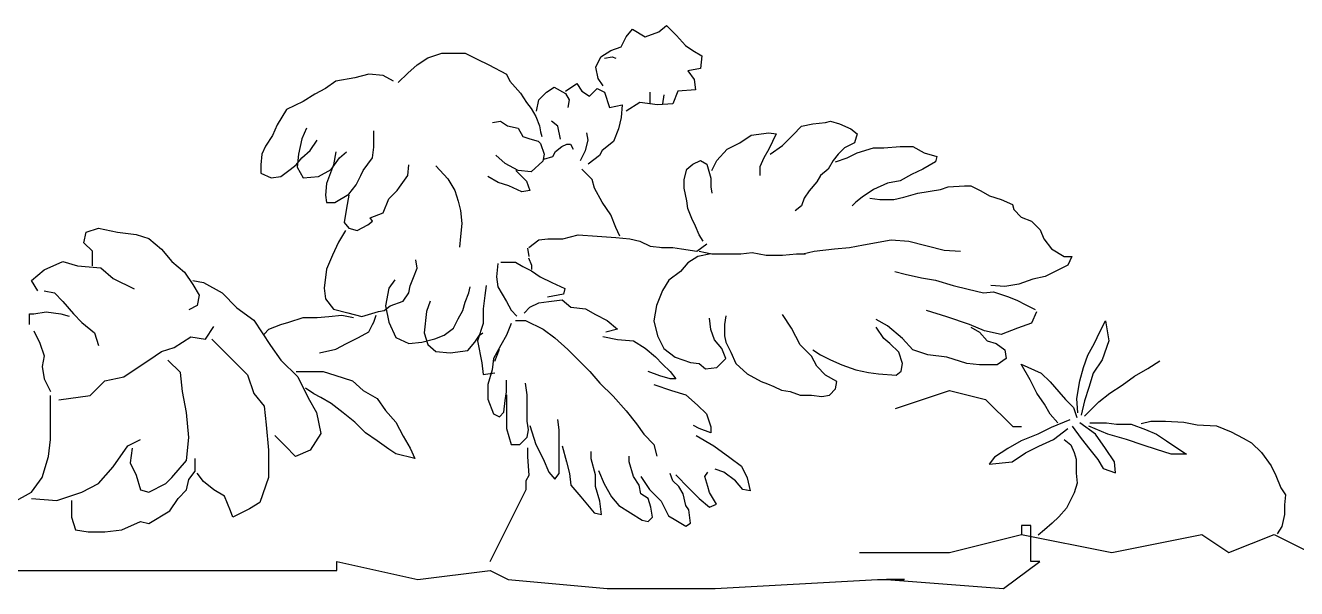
# Model space of a CAD drawing. Extents: x -2.34 to 2.25, y 0 to 0.89.
# Drawn here: x -0.605 to 0.757, y 0.025 to 0.629 of the extents above; entities that cross this region are included whole.
import ezdxf

# ---------------------------------------------------------------- set-up
doc = ezdxf.new("R2010")
doc.units = 0
doc.header["$MEASUREMENT"] = 0
doc.linetypes.add('CONTINUA', pattern=[0])
doc.layers.get('0').update_dxf_attribs({"linetype": 'CONTINUA'})

msp = doc.modelspace()

# ---------------------------------------------------------------- linework, layer by layer
for p, q in [((0.0738, 0.622), (0.0819, 0.6288)), ((0.0819, 0.6288), (0.0927, 0.6179)), ((0.0332, 0.6058), (0.0386, 0.6166)), ((0.0386, 0.6166), (0.0454, 0.6247)), ((0.0454, 0.6247), (0.0589, 0.6166)), ((0.0589, 0.6166), (0.0738, 0.622)), ((0.0927, 0.6179), (0.1022, 0.6071)), ((0.0115, 0.5949), (0.0224, 0.6017)), ((0.0224, 0.6017), (0.0332, 0.6058)), ((0.1022, 0.6071), (0.1103, 0.6017)), ((0.1103, 0.6017), (0.1198, 0.5963)), ((-0.1954, 0.5776), (-0.1853, 0.5864)), ((-0.1853, 0.5864), (-0.174, 0.594)), ((-0.174, 0.594), (-0.1589, 0.599)), ((-0.1589, 0.599), (-0.1475, 0.599)), ((-0.1475, 0.599), (-0.1337, 0.599)), ((-0.1337, 0.599), (-0.1211, 0.5927)), ((-0.1211, 0.5927), (-0.1085, 0.5864)), ((-0.1085, 0.5864), (-0.0896, 0.5763)), ((0.0061, 0.5841), (0.0115, 0.5949)), ((0.0156, 0.5936), (0.0237, 0.5949)), ((0.0237, 0.5949), (0.0278, 0.5936)), ((0.1198, 0.5963), (0.1184, 0.5827)), ((-0.2521, 0.5726), (-0.2723, 0.5688)), ((-0.237, 0.5763), (-0.2521, 0.5726)), ((-0.2219, 0.5751), (-0.237, 0.5763)), ((-0.2105, 0.5688), (-0.2219, 0.5751)), ((-0.2055, 0.5675), (-0.1954, 0.5776)), ((-0.0896, 0.5763), (-0.0858, 0.5688)), ((0.0088, 0.5719), (0.0061, 0.5841)), ((0.1184, 0.5827), (0.1049, 0.58)), ((0.1049, 0.58), (0.1117, 0.5706)), ((-0.2836, 0.5612), (-0.2949, 0.5549)), ((-0.2723, 0.5688), (-0.2836, 0.5612)), ((-0.0858, 0.5688), (-0.0744, 0.5562)), ((-0.0467, 0.557), (-0.0385, 0.5624)), ((-0.0385, 0.5624), (-0.0264, 0.5557)), ((-0.0264, 0.5584), (-0.0142, 0.5665)), ((-0.0142, 0.5665), (-0.0088, 0.5584)), ((-0.0006, 0.553), (0.0075, 0.5611)), ((0.0075, 0.5611), (0.0156, 0.557)), ((0.0142, 0.5638), (0.0088, 0.5719)), ((0.113, 0.5597), (0.0941, 0.5584)), ((0.1117, 0.5706), (0.113, 0.5597)), ((-0.3075, 0.5473), (-0.3252, 0.5385)), ((-0.2949, 0.5549), (-0.3075, 0.5473)), ((-0.0744, 0.5562), (-0.0681, 0.5461)), ((-0.0681, 0.5461), (-0.0631, 0.5398)), ((-0.0575, 0.5367), (-0.0548, 0.5489)), ((-0.0548, 0.5489), (-0.0467, 0.557)), ((-0.0264, 0.5557), (-0.0223, 0.5489)), ((-0.0223, 0.5489), (-0.0237, 0.5408)), ((-0.0088, 0.5584), (-0.0006, 0.553)), ((0.0156, 0.557), (0.021, 0.5408)), ((0.0535, 0.5462), (0.0386, 0.5367)), ((0.0724, 0.5435), (0.0535, 0.5462)), ((0.0643, 0.5516), (0.0643, 0.557)), ((0.0643, 0.5448), (0.0643, 0.5516)), ((0.0792, 0.5543), (0.0778, 0.5448)), ((0.0941, 0.5584), (0.0887, 0.5448)), ((-0.3252, 0.5385), (-0.3353, 0.5221)), ((-0.0631, 0.5398), (-0.0581, 0.531)), ((0.021, 0.5408), (0.0345, 0.5435)), ((0.0345, 0.5435), (0.0332, 0.5299)), ((0.0887, 0.5448), (0.0724, 0.5435)), ((-0.3353, 0.5221), (-0.3403, 0.5108)), ((-0.3038, 0.5184), (-0.3088, 0.507)), ((-0.1047, 0.5247), (-0.0959, 0.5259)), ((-0.0959, 0.5259), (-0.0883, 0.5209)), ((-0.0883, 0.5209), (-0.077, 0.5184)), ((-0.077, 0.5184), (-0.0719, 0.5095)), ((-0.0581, 0.531), (-0.0543, 0.5209)), ((-0.0543, 0.5209), (-0.053, 0.5146)), ((-0.0345, 0.5205), (-0.0412, 0.5259)), ((-0.0318, 0.5069), (-0.0345, 0.5205)), ((0.0305, 0.5177), (0.0251, 0.5042)), ((0.0332, 0.5299), (0.0305, 0.5177)), ((0.2172, 0.511), (0.2267, 0.5205)), ((0.2267, 0.5205), (0.2389, 0.5232)), ((0.2389, 0.5232), (0.2524, 0.5245)), ((0.2524, 0.5245), (0.2578, 0.5259)), ((0.2578, 0.5259), (0.2673, 0.5232)), ((0.2673, 0.5232), (0.2795, 0.5177)), ((0.2795, 0.5177), (0.2862, 0.5123)), ((-0.3403, 0.5108), (-0.3479, 0.4994)), ((-0.3088, 0.507), (-0.3126, 0.4906)), ((-0.3, 0.4944), (-0.2924, 0.5057)), ((-0.2319, 0.4982), (-0.2319, 0.5158)), ((-0.0719, 0.5095), (-0.0644, 0.507)), ((-0.0644, 0.507), (-0.0555, 0.5045)), ((-0.0555, 0.5045), (-0.053, 0.502)), ((-0.053, 0.5146), (-0.0518, 0.5095)), ((-0.0047, 0.4947), (-0.002, 0.5056)), ((-0.002, 0.5056), (-0.0034, 0.5137)), ((0.0251, 0.5042), (0.0129, 0.4947)), ((0.1604, 0.5029), (0.1726, 0.511)), ((0.1726, 0.511), (0.1915, 0.5137)), ((0.1915, 0.5137), (0.1996, 0.5123)), ((0.1996, 0.5123), (0.1915, 0.4961)), ((0.2064, 0.5001), (0.2172, 0.511)), ((0.2862, 0.5123), (0.2835, 0.5029)), ((-0.3516, 0.4906), (-0.3529, 0.4793)), ((-0.3479, 0.4994), (-0.3516, 0.4906)), ((-0.3126, 0.4906), (-0.3138, 0.4767)), ((-0.3088, 0.4868), (-0.3, 0.4944)), ((-0.2723, 0.4931), (-0.2748, 0.4793)), ((-0.2685, 0.4868), (-0.2609, 0.4931)), ((-0.2332, 0.4868), (-0.2319, 0.4982)), ((-0.053, 0.502), (-0.0492, 0.4906)), ((-0.0492, 0.4906), (-0.0505, 0.4831)), ((-0.0399, 0.488), (-0.0372, 0.4934)), ((-0.0372, 0.4934), (-0.0304, 0.4988)), ((-0.0304, 0.4988), (-0.025, 0.5015)), ((-0.025, 0.5015), (-0.0209, 0.5015)), ((-0.0209, 0.5015), (-0.0182, 0.4961)), ((-0.0101, 0.4839), (-0.0047, 0.4947)), ((0.0129, 0.4947), (0.0102, 0.4893)), ((0.136, 0.4839), (0.1469, 0.4961)), ((0.1469, 0.4961), (0.1604, 0.5029)), ((0.1915, 0.4961), (0.1861, 0.4866)), ((0.1929, 0.4907), (0.2064, 0.5001)), ((0.2659, 0.4907), (0.2605, 0.4839)), ((0.2727, 0.4974), (0.2659, 0.4907)), ((0.2835, 0.5029), (0.2727, 0.4974)), ((0.2754, 0.4866), (0.2862, 0.492)), ((0.2862, 0.492), (0.3038, 0.4974)), ((0.3038, 0.4974), (0.3147, 0.4974)), ((0.3147, 0.4974), (0.3323, 0.4988)), ((0.3323, 0.4988), (0.3458, 0.4988)), ((0.3458, 0.4988), (0.358, 0.492)), ((0.358, 0.492), (0.3715, 0.488)), ((-0.3529, 0.4793), (-0.3529, 0.4704)), ((-0.3214, 0.4742), (-0.3151, 0.4793)), ((-0.3151, 0.4793), (-0.3088, 0.4868)), ((-0.2748, 0.4793), (-0.2823, 0.4591)), ((-0.2773, 0.4742), (-0.2685, 0.4868)), ((-0.2433, 0.473), (-0.2332, 0.4868)), ((-0.1954, 0.4679), (-0.1941, 0.4793)), ((-0.1652, 0.478), (-0.1526, 0.4641)), ((-0.0908, 0.4805), (-0.1009, 0.4894)), ((-0.077, 0.473), (-0.0908, 0.4805)), ((-0.0505, 0.4831), (-0.0631, 0.4717)), ((-0.0494, 0.4852), (-0.0399, 0.488)), ((0.0102, 0.4893), (-0.002, 0.4798)), ((0.1036, 0.4744), (0.1103, 0.4798)), ((0.1103, 0.4798), (0.1184, 0.4839)), ((0.1184, 0.4839), (0.1252, 0.4798)), ((0.1252, 0.4798), (0.1293, 0.4649)), ((0.1306, 0.4731), (0.136, 0.4839)), ((0.1861, 0.4866), (0.182, 0.4771)), ((0.182, 0.4771), (0.182, 0.4676)), ((0.2605, 0.4839), (0.2551, 0.4744)), ((0.2632, 0.4825), (0.2754, 0.4866)), ((0.3702, 0.4825), (0.3566, 0.4744)), ((0.3715, 0.488), (0.3702, 0.4825)), ((-0.3529, 0.4704), (-0.3416, 0.4654)), ((-0.3416, 0.4654), (-0.3315, 0.4667)), ((-0.3315, 0.4667), (-0.3214, 0.4742)), ((-0.3138, 0.4767), (-0.3075, 0.4654)), ((-0.3075, 0.4654), (-0.2912, 0.4667)), ((-0.2912, 0.4667), (-0.2773, 0.4742)), ((-0.2508, 0.4578), (-0.2458, 0.4679)), ((-0.2458, 0.4679), (-0.2433, 0.473)), ((-0.2042, 0.4553), (-0.1954, 0.4679)), ((-0.1526, 0.4641), (-0.145, 0.4515)), ((-0.0984, 0.4604), (-0.1097, 0.4667)), ((-0.0795, 0.473), (-0.0681, 0.4616)), ((-0.0631, 0.4717), (-0.077, 0.473)), ((0.0021, 0.4636), (-0.0088, 0.4744)), ((0.0048, 0.4541), (0.0021, 0.4636)), ((0.1008, 0.4636), (0.1036, 0.4744)), ((0.1008, 0.4541), (0.1008, 0.4636)), ((0.1293, 0.4649), (0.1293, 0.4555)), ((0.247, 0.4676), (0.2429, 0.4609)), ((0.2551, 0.4744), (0.247, 0.4676)), ((0.3444, 0.469), (0.3323, 0.4622)), ((0.3566, 0.4744), (0.3444, 0.469)), ((-0.2823, 0.4591), (-0.2836, 0.4465)), ((-0.2584, 0.4478), (-0.2508, 0.4578)), ((-0.2156, 0.4427), (-0.2067, 0.4515)), ((-0.2067, 0.4515), (-0.2042, 0.4553)), ((-0.145, 0.4515), (-0.1412, 0.4402)), ((-0.087, 0.4566), (-0.0984, 0.4604)), ((-0.0732, 0.4503), (-0.087, 0.4566)), ((-0.0644, 0.4515), (-0.0732, 0.4503)), ((-0.0681, 0.4616), (-0.0644, 0.4515)), ((0.0129, 0.4392), (0.0048, 0.4541)), ((0.1036, 0.4406), (0.1008, 0.4541)), ((0.1293, 0.4555), (0.1306, 0.4487)), ((0.2348, 0.4514), (0.2294, 0.4433)), ((0.2429, 0.4609), (0.2348, 0.4514)), ((0.3038, 0.4527), (0.2917, 0.4446)), ((0.3187, 0.4595), (0.3038, 0.4527)), ((0.3323, 0.4622), (0.3187, 0.4595)), ((0.3512, 0.4487), (0.3756, 0.4527)), ((0.3756, 0.4527), (0.3837, 0.4555)), ((0.3837, 0.4555), (0.4013, 0.4568)), ((0.4013, 0.4568), (0.408, 0.4568)), ((0.408, 0.4568), (0.4189, 0.4514)), ((0.4189, 0.4514), (0.4283, 0.446)), ((-0.2836, 0.4465), (-0.2823, 0.4389)), ((-0.2823, 0.4389), (-0.2735, 0.4389)), ((-0.2735, 0.4389), (-0.2584, 0.4478)), ((-0.2584, 0.4465), (-0.2609, 0.4326)), ((-0.2219, 0.4276), (-0.2156, 0.4427)), ((-0.1412, 0.4402), (-0.1387, 0.4301)), ((0.0224, 0.4257), (0.0129, 0.4392)), ((0.1049, 0.4324), (0.1036, 0.4406)), ((0.2294, 0.4433), (0.2267, 0.4351)), ((0.2849, 0.4392), (0.2808, 0.4351)), ((0.2917, 0.4446), (0.2849, 0.4392)), ((0.2998, 0.4433), (0.3106, 0.4419)), ((0.3106, 0.4419), (0.3255, 0.4419)), ((0.3255, 0.4419), (0.3363, 0.4446)), ((0.3363, 0.4446), (0.3512, 0.4487)), ((0.4283, 0.446), (0.4405, 0.4419)), ((0.4405, 0.4419), (0.4527, 0.4365)), ((0.4527, 0.4365), (0.4541, 0.4311)), ((-0.2609, 0.4326), (-0.2634, 0.4175)), ((-0.2357, 0.4225), (-0.2219, 0.4276)), ((-0.2332, 0.4188), (-0.2357, 0.4225)), ((-0.1387, 0.4301), (-0.1374, 0.4162)), ((0.0278, 0.4121), (0.0224, 0.4257)), ((0.109, 0.4216), (0.1049, 0.4324)), ((0.2267, 0.4351), (0.2199, 0.4297)), ((0.4541, 0.4311), (0.4622, 0.423)), ((0.4622, 0.423), (0.473, 0.4189)), ((-0.5402, 0.4069), (-0.5267, 0.4113)), ((-0.5267, 0.4113), (-0.5065, 0.4069)), ((-0.2634, 0.4175), (-0.2584, 0.4112)), ((-0.2584, 0.4112), (-0.2496, 0.4087)), ((-0.2496, 0.4087), (-0.2382, 0.415)), ((-0.2382, 0.415), (-0.2332, 0.4188)), ((-0.1374, 0.4162), (-0.1387, 0.4024)), ((0.0318, 0.4026), (0.0278, 0.4121)), ((0.113, 0.4135), (0.109, 0.4216)), ((0.1171, 0.404), (0.113, 0.4135)), ((0.473, 0.4189), (0.4825, 0.4094)), ((0.4825, 0.4094), (0.4865, 0.3999)), ((-0.5424, 0.3956), (-0.5402, 0.4069)), ((-0.5334, 0.3866), (-0.5424, 0.3956)), ((-0.5065, 0.4069), (-0.4863, 0.4046)), ((-0.4863, 0.4046), (-0.4728, 0.4001)), ((-0.4728, 0.4001), (-0.4593, 0.3889)), ((-0.2697, 0.3961), (-0.276, 0.3822)), ((-0.2622, 0.4087), (-0.2697, 0.3961)), ((-0.1387, 0.4024), (-0.14, 0.391)), ((-0.0656, 0.3905), (-0.0548, 0.3986)), ((-0.0548, 0.3986), (-0.0453, 0.3999)), ((-0.0453, 0.3999), (-0.0291, 0.3999)), ((-0.0291, 0.3999), (-0.0128, 0.404)), ((-0.0128, 0.404), (0.0075, 0.4026)), ((0.0075, 0.4026), (0.0278, 0.4013)), ((0.0278, 0.4013), (0.0427, 0.3999)), ((0.0427, 0.3999), (0.0535, 0.3972)), ((0.0535, 0.3972), (0.0643, 0.3918)), ((0.1211, 0.3972), (0.1171, 0.404)), ((0.293, 0.3932), (0.3228, 0.3986)), ((0.3228, 0.3986), (0.3417, 0.3972)), ((0.3417, 0.3972), (0.3796, 0.3878)), ((0.4865, 0.3999), (0.4947, 0.3891)), ((-0.5334, 0.3709), (-0.5334, 0.3866)), ((-0.4593, 0.3889), (-0.4481, 0.3754)), ((-0.276, 0.3822), (-0.2823, 0.3671)), ((-0.0669, 0.3898), (-0.0656, 0.3809)), ((0.0643, 0.3918), (0.0778, 0.3905)), ((0.0765, 0.3905), (0.0887, 0.3905)), ((0.0887, 0.3905), (0.0981, 0.3891)), ((0.0981, 0.3891), (0.1144, 0.3864)), ((0.1144, 0.3864), (0.1252, 0.3945)), ((0.1293, 0.3837), (0.1157, 0.381)), ((0.1171, 0.3864), (0.1306, 0.3837)), ((0.1306, 0.3837), (0.1455, 0.3837)), ((0.1455, 0.3837), (0.1617, 0.3837)), ((0.1617, 0.3837), (0.1739, 0.385)), ((0.1739, 0.385), (0.1888, 0.3823)), ((0.1888, 0.3823), (0.2064, 0.3823)), ((0.2064, 0.3823), (0.2213, 0.3837)), ((0.2213, 0.3837), (0.2308, 0.3837)), ((0.2281, 0.3837), (0.2402, 0.3864)), ((0.2402, 0.3864), (0.2619, 0.3891)), ((0.2619, 0.3891), (0.2781, 0.3905)), ((0.2781, 0.3905), (0.293, 0.3932)), ((0.3796, 0.3878), (0.3972, 0.3864)), ((0.4947, 0.3891), (0.5082, 0.381)), ((-0.5851, 0.3664), (-0.5649, 0.3754)), ((-0.5649, 0.3754), (-0.5492, 0.3709)), ((-0.5492, 0.3709), (-0.5244, 0.3686)), ((-0.5244, 0.3686), (-0.511, 0.3574)), ((-0.4481, 0.3754), (-0.4346, 0.3642)), ((-0.1891, 0.3582), (-0.1853, 0.3683)), ((-0.1853, 0.3683), (-0.1866, 0.3772)), ((-0.0988, 0.3733), (-0.1003, 0.3592)), ((-0.0957, 0.3748), (-0.0894, 0.3748)), ((-0.0894, 0.3748), (-0.08, 0.3748)), ((-0.08, 0.3748), (-0.0722, 0.3701)), ((-0.0722, 0.3701), (-0.0628, 0.3655)), ((-0.066, 0.3795), (-0.0628, 0.3717)), ((-0.0628, 0.3717), (-0.0628, 0.367)), ((0.1049, 0.3742), (0.0968, 0.3647)), ((0.1157, 0.381), (0.1049, 0.3742)), ((0.5122, 0.3715), (0.5014, 0.3661)), ((0.5082, 0.381), (0.5163, 0.381)), ((0.5163, 0.381), (0.5122, 0.3715)), ((-0.5986, 0.3552), (-0.5851, 0.3664)), ((-0.5918, 0.3439), (-0.5986, 0.3552)), ((-0.511, 0.3574), (-0.4885, 0.3462)), ((-0.4346, 0.3642), (-0.4256, 0.3507)), ((-0.4256, 0.3552), (-0.4144, 0.3529)), ((-0.2823, 0.3671), (-0.2849, 0.3469)), ((-0.2093, 0.3557), (-0.2156, 0.3469)), ((-0.1929, 0.3494), (-0.1891, 0.3582)), ((-0.1003, 0.3592), (-0.0988, 0.3483)), ((-0.0628, 0.3655), (-0.0535, 0.3592)), ((-0.0535, 0.3592), (-0.041, 0.3529)), ((0.0846, 0.3553), (0.0778, 0.3444)), ((0.0968, 0.3647), (0.0846, 0.3553)), ((0.3268, 0.3647), (0.3377, 0.362)), ((0.3377, 0.362), (0.3553, 0.358)), ((0.3553, 0.358), (0.3702, 0.3553)), ((0.3702, 0.3553), (0.3891, 0.3498)), ((0.4744, 0.3566), (0.4595, 0.3512)), ((0.4879, 0.3593), (0.4744, 0.3566)), ((0.5014, 0.3661), (0.4879, 0.3593)), ((-0.5851, 0.3439), (-0.5739, 0.3417)), ((-0.5739, 0.3417), (-0.5649, 0.3327)), ((-0.4256, 0.3507), (-0.4189, 0.3394)), ((-0.4144, 0.3529), (-0.3942, 0.3417)), ((-0.3942, 0.3417), (-0.3785, 0.3259)), ((-0.2849, 0.3469), (-0.2836, 0.3355)), ((-0.2156, 0.3469), (-0.2193, 0.328)), ((-0.2004, 0.333), (-0.1941, 0.3419)), ((-0.1941, 0.3419), (-0.1929, 0.3494)), ((-0.1337, 0.3318), (-0.1299, 0.3419)), ((-0.1299, 0.3419), (-0.1286, 0.3482)), ((-0.1113, 0.3498), (-0.1129, 0.3389)), ((-0.0988, 0.3483), (-0.0894, 0.3326)), ((-0.041, 0.3529), (-0.0269, 0.3467)), ((-0.0269, 0.3467), (-0.0285, 0.3404)), ((0.0778, 0.3444), (0.0711, 0.3282)), ((0.3891, 0.3498), (0.4053, 0.3458)), ((0.4053, 0.3458), (0.4216, 0.3417)), ((0.4216, 0.3417), (0.4324, 0.3431)), ((0.4446, 0.3485), (0.4297, 0.3498)), ((0.4324, 0.3431), (0.4486, 0.3377)), ((0.4595, 0.3512), (0.4446, 0.3485)), ((-0.5649, 0.3327), (-0.5536, 0.3192)), ((-0.4211, 0.3282), (-0.4301, 0.3237)), ((-0.4189, 0.3394), (-0.4211, 0.3282)), ((-0.2836, 0.3355), (-0.2748, 0.3242)), ((-0.2206, 0.3229), (-0.2143, 0.328)), ((-0.2193, 0.328), (-0.2156, 0.3103)), ((-0.2143, 0.328), (-0.2004, 0.333)), ((-0.1715, 0.333), (-0.1752, 0.3217)), ((-0.1362, 0.3229), (-0.1337, 0.3318)), ((-0.1129, 0.3389), (-0.1144, 0.3248)), ((-0.0894, 0.3326), (-0.0847, 0.3232)), ((-0.0644, 0.3264), (-0.055, 0.331)), ((-0.055, 0.331), (-0.0441, 0.3326)), ((-0.0285, 0.3404), (-0.0456, 0.3373)), ((-0.0441, 0.3326), (-0.03, 0.3342)), ((-0.03, 0.3342), (-0.0206, 0.3264)), ((0.0711, 0.3282), (0.0684, 0.3119)), ((0.4486, 0.3377), (0.4581, 0.3336)), ((0.4581, 0.3336), (0.4662, 0.3295)), ((0.4662, 0.3295), (0.4771, 0.3241)), ((-0.6008, 0.3192), (-0.5963, 0.3192)), ((-0.6008, 0.308), (-0.6008, 0.3192)), ((-0.5963, 0.3192), (-0.5828, 0.3215)), ((-0.5828, 0.3215), (-0.5671, 0.3192)), ((-0.5671, 0.3192), (-0.5581, 0.317)), ((-0.5536, 0.3192), (-0.5447, 0.3102)), ((-0.3785, 0.3259), (-0.3605, 0.3125)), ((-0.3227, 0.3103), (-0.3075, 0.3154)), ((-0.3075, 0.3154), (-0.2924, 0.3154)), ((-0.2924, 0.3154), (-0.2798, 0.3166)), ((-0.2798, 0.3166), (-0.266, 0.3179)), ((-0.2748, 0.3242), (-0.2597, 0.3204)), ((-0.266, 0.3179), (-0.2534, 0.3154)), ((-0.2597, 0.3204), (-0.2445, 0.3166)), ((-0.2445, 0.3166), (-0.2269, 0.3217)), ((-0.2319, 0.3103), (-0.2294, 0.3179)), ((-0.2269, 0.3217), (-0.2206, 0.3229)), ((-0.1752, 0.3217), (-0.1778, 0.299)), ((-0.1463, 0.304), (-0.1412, 0.3141)), ((-0.1412, 0.3141), (-0.1362, 0.3229)), ((-0.1144, 0.3248), (-0.1144, 0.3091)), ((-0.0847, 0.3232), (-0.0785, 0.317)), ((-0.0707, 0.3201), (-0.0644, 0.3264)), ((-0.0206, 0.3264), (-0.005, 0.3248)), ((-0.005, 0.3248), (0.0059, 0.3185)), ((0.0059, 0.3185), (0.0184, 0.3123)), ((0.1293, 0.3024), (0.1279, 0.3146)), ((0.1455, 0.3173), (0.1442, 0.3079)), ((0.2159, 0.3038), (0.2064, 0.3187)), ((0.3823, 0.316), (0.3607, 0.3228)), ((0.4067, 0.3079), (0.3823, 0.316)), ((0.4784, 0.3214), (0.473, 0.3092)), ((-0.5963, 0.3012), (-0.5896, 0.2877)), ((-0.5447, 0.3102), (-0.5312, 0.299)), ((-0.4122, 0.2922), (-0.4032, 0.3057)), ((-0.3605, 0.3125), (-0.3425, 0.2855)), ((-0.3491, 0.2977), (-0.3441, 0.3028)), ((-0.3441, 0.3028), (-0.3315, 0.3078)), ((-0.3315, 0.3078), (-0.3227, 0.3103)), ((-0.2483, 0.2939), (-0.237, 0.3002)), ((-0.237, 0.3002), (-0.2332, 0.3078)), ((-0.2332, 0.3078), (-0.2319, 0.3103)), ((-0.2156, 0.3103), (-0.208, 0.2939)), ((-0.1563, 0.2965), (-0.1463, 0.304)), ((-0.1144, 0.3091), (-0.1207, 0.2904)), ((-0.0847, 0.3091), (-0.0894, 0.2966)), ((-0.08, 0.3123), (-0.0691, 0.3123)), ((-0.0691, 0.3123), (-0.0503, 0.3029)), ((-0.0503, 0.3029), (-0.0378, 0.2935)), ((0.0294, 0.3029), (0.0169, 0.2998)), ((0.0184, 0.3123), (0.0294, 0.3029)), ((0.0684, 0.3119), (0.0724, 0.2957)), ((0.1333, 0.2916), (0.1293, 0.3024)), ((0.1442, 0.3079), (0.1442, 0.2957)), ((0.2253, 0.2862), (0.2159, 0.3038)), ((0.3187, 0.3065), (0.3065, 0.3133)), ((0.3147, 0.293), (0.3065, 0.3052)), ((0.335, 0.293), (0.3187, 0.3065)), ((0.4229, 0.3011), (0.4067, 0.3079)), ((0.408, 0.3052), (0.4175, 0.2997)), ((0.4175, 0.2997), (0.4256, 0.2903)), ((0.4405, 0.297), (0.4229, 0.3011)), ((0.4581, 0.3038), (0.4405, 0.297)), ((0.473, 0.3092), (0.4581, 0.3038)), ((0.5406, 0.288), (0.5465, 0.2999)), ((0.5465, 0.2999), (0.5525, 0.3118)), ((0.5525, 0.3118), (0.5561, 0.2904)), ((-0.5896, 0.2877), (-0.5851, 0.2743)), ((-0.5312, 0.299), (-0.5267, 0.2855)), ((-0.4458, 0.2832), (-0.4279, 0.2945)), ((-0.4279, 0.2945), (-0.4122, 0.2922)), ((-0.4054, 0.2922), (-0.3897, 0.2765)), ((-0.2723, 0.2813), (-0.2609, 0.2876)), ((-0.2609, 0.2876), (-0.2483, 0.2939)), ((-0.208, 0.2939), (-0.1941, 0.2876)), ((-0.1941, 0.2876), (-0.1803, 0.2889)), ((-0.1803, 0.2889), (-0.1664, 0.2927)), ((-0.1778, 0.299), (-0.174, 0.2864)), ((-0.174, 0.2864), (-0.1652, 0.2788)), ((-0.1664, 0.2927), (-0.1563, 0.2965)), ((-0.1311, 0.2801), (-0.1236, 0.2889)), ((-0.1236, 0.2889), (-0.1185, 0.2965)), ((-0.1207, 0.2904), (-0.116, 0.2669)), ((-0.1185, 0.2965), (-0.1148, 0.299)), ((-0.0894, 0.2966), (-0.0957, 0.2857)), ((-0.0378, 0.2935), (-0.0238, 0.281)), ((0.0138, 0.2951), (0.0294, 0.2919)), ((0.0294, 0.2919), (0.0466, 0.2904)), ((0.0466, 0.2904), (0.0591, 0.2826)), ((0.0724, 0.2957), (0.0792, 0.2821)), ((0.1414, 0.2821), (0.1333, 0.2916)), ((0.1442, 0.2957), (0.1455, 0.2889)), ((0.1455, 0.2889), (0.1509, 0.2781)), ((0.2375, 0.274), (0.2253, 0.2862)), ((0.3214, 0.2875), (0.3147, 0.293)), ((0.3309, 0.2781), (0.3214, 0.2875)), ((0.3458, 0.2808), (0.335, 0.293)), ((0.4256, 0.2903), (0.4351, 0.2875)), ((0.4351, 0.2875), (0.4446, 0.2808)), ((0.5334, 0.2749), (0.5406, 0.288)), ((0.5561, 0.2904), (0.5489, 0.2701)), ((-0.5851, 0.2743), (-0.5873, 0.263)), ((-0.4728, 0.2698), (-0.4593, 0.2788)), ((-0.4593, 0.2788), (-0.4458, 0.2832)), ((-0.3897, 0.2765), (-0.3672, 0.254)), ((-0.3425, 0.2855), (-0.3313, 0.2698)), ((-0.2899, 0.2776), (-0.2723, 0.2813)), ((-0.1652, 0.2788), (-0.15, 0.2776)), ((-0.15, 0.2776), (-0.1311, 0.2801)), ((-0.0957, 0.2857), (-0.1035, 0.2716)), ((-0.1022, 0.2687), (-0.0971, 0.2813)), ((-0.0238, 0.281), (-0.0113, 0.2685)), ((0.0591, 0.2826), (0.07, 0.2732)), ((0.07, 0.2732), (0.0778, 0.2653)), ((0.0792, 0.2821), (0.0914, 0.2727)), ((0.0914, 0.2727), (0.1076, 0.2672)), ((0.1455, 0.2713), (0.1414, 0.2821)), ((0.1509, 0.2781), (0.1563, 0.2659)), ((0.2429, 0.2632), (0.2375, 0.274)), ((0.2389, 0.2808), (0.247, 0.2754)), ((0.247, 0.2754), (0.2578, 0.2699)), ((0.335, 0.2659), (0.3309, 0.2781)), ((0.362, 0.2754), (0.3458, 0.2808)), ((0.3823, 0.2727), (0.362, 0.2754)), ((0.404, 0.2659), (0.3823, 0.2727)), ((0.4446, 0.2808), (0.4459, 0.2713)), ((0.5287, 0.2618), (0.5334, 0.2749)), ((-0.5873, 0.263), (-0.5851, 0.2495)), ((-0.4997, 0.2518), (-0.4863, 0.2608)), ((-0.4863, 0.2608), (-0.4728, 0.2698)), ((-0.4391, 0.2563), (-0.4526, 0.2698)), ((-0.3313, 0.2698), (-0.3133, 0.2518)), ((-0.116, 0.2669), (-0.1144, 0.2544)), ((-0.105, 0.2591), (-0.1097, 0.2434)), ((-0.1035, 0.2716), (-0.105, 0.2591)), ((-0.0113, 0.2685), (-0.0003, 0.2575)), ((0.0778, 0.2653), (0.0857, 0.2575)), ((0.1076, 0.2672), (0.1171, 0.2659)), ((0.1171, 0.2659), (0.1239, 0.2605)), ((0.1239, 0.2605), (0.136, 0.2618)), ((0.136, 0.2618), (0.1455, 0.2713)), ((0.1563, 0.2659), (0.1685, 0.2551)), ((0.2524, 0.2537), (0.2429, 0.2632)), ((0.2578, 0.2699), (0.27, 0.2645)), ((0.27, 0.2645), (0.2849, 0.2591)), ((0.2849, 0.2591), (0.2984, 0.2564)), ((0.3336, 0.2578), (0.335, 0.2659)), ((0.4175, 0.2645), (0.404, 0.2659)), ((0.4365, 0.2645), (0.4175, 0.2645)), ((0.4459, 0.2713), (0.4365, 0.2645)), ((0.4621, 0.2654), (0.4835, 0.2558)), ((0.4716, 0.2487), (0.4621, 0.2654)), ((0.5251, 0.2475), (0.5287, 0.2618)), ((0.5489, 0.2701), (0.5394, 0.2558)), ((0.5834, 0.2523), (0.5977, 0.2606)), ((0.5977, 0.2606), (0.6108, 0.2689)), ((-0.5851, 0.2495), (-0.5784, 0.2361)), ((-0.5357, 0.2316), (-0.52, 0.2473)), ((-0.52, 0.2473), (-0.4997, 0.2518)), ((-0.4369, 0.2361), (-0.4391, 0.2563)), ((-0.3672, 0.254), (-0.3605, 0.2338)), ((-0.3151, 0.2574), (-0.3012, 0.2574)), ((-0.3133, 0.2518), (-0.3021, 0.2293)), ((-0.3012, 0.2574), (-0.2861, 0.2574)), ((-0.2861, 0.2574), (-0.2735, 0.2536)), ((-0.2735, 0.2536), (-0.2546, 0.2473)), ((-0.2546, 0.2473), (-0.2433, 0.2372)), ((-0.1144, 0.2544), (-0.1019, 0.256)), ((-0.0894, 0.2356), (-0.0894, 0.2481)), ((-0.0003, 0.2575), (0.0106, 0.245)), ((0.0747, 0.2528), (0.0622, 0.2575)), ((0.0857, 0.2497), (0.0747, 0.2528)), ((0.0857, 0.2575), (0.0919, 0.2497)), ((0.0919, 0.2497), (0.0857, 0.2497)), ((0.1685, 0.2551), (0.1834, 0.2469)), ((0.1834, 0.2469), (0.1902, 0.2442)), ((0.2646, 0.2469), (0.2524, 0.2537)), ((0.2632, 0.2388), (0.2646, 0.2469)), ((0.2984, 0.2564), (0.3093, 0.2551)), ((0.3093, 0.2551), (0.3282, 0.2537)), ((0.3282, 0.2537), (0.3336, 0.2578)), ((0.4787, 0.2344), (0.4716, 0.2487)), ((0.4835, 0.2558), (0.493, 0.2463)), ((0.493, 0.2463), (0.5025, 0.2356)), ((0.5216, 0.2285), (0.5251, 0.2475)), ((0.5394, 0.2558), (0.5346, 0.2404)), ((0.5703, 0.2427), (0.5834, 0.2523)), ((-0.4324, 0.2136), (-0.4369, 0.2361)), ((-0.3605, 0.2338), (-0.3493, 0.2203)), ((-0.2962, 0.2334), (-0.305, 0.2397)), ((-0.2886, 0.2296), (-0.2962, 0.2334)), ((-0.2433, 0.2372), (-0.2282, 0.2284)), ((-0.1097, 0.2434), (-0.1097, 0.2278)), ((-0.091, 0.2262), (-0.0894, 0.2356)), ((-0.0894, 0.2325), (-0.0894, 0.2106)), ((-0.0675, 0.2325), (-0.0691, 0.245)), ((-0.0675, 0.2294), (-0.0675, 0.2325)), ((0.0106, 0.245), (0.0247, 0.2309)), ((0.0685, 0.2434), (0.0872, 0.2372)), ((0.0872, 0.2372), (0.1028, 0.2325)), ((0.1028, 0.2325), (0.1153, 0.2215)), ((0.1902, 0.2442), (0.1969, 0.2415)), ((0.1969, 0.2415), (0.2051, 0.2374)), ((0.2051, 0.2374), (0.2145, 0.2361)), ((0.2145, 0.2361), (0.2253, 0.232)), ((0.2253, 0.232), (0.2375, 0.232)), ((0.2375, 0.232), (0.2484, 0.2307)), ((0.2484, 0.2307), (0.2565, 0.232)), ((0.2565, 0.232), (0.2632, 0.2388)), ((0.3274, 0.2179), (0.3854, 0.2372)), ((0.3854, 0.2372), (0.424, 0.2275)), ((0.487, 0.2225), (0.4787, 0.2344)), ((0.5025, 0.2356), (0.5097, 0.2273)), ((0.5346, 0.2404), (0.5299, 0.2261)), ((0.5453, 0.2249), (0.5572, 0.2344)), ((0.5572, 0.2344), (0.5703, 0.2427)), ((-0.5784, 0.2136), (-0.5784, 0.2316)), ((-0.5694, 0.2271), (-0.5357, 0.2316)), ((-0.3493, 0.2203), (-0.347, 0.2001)), ((-0.3021, 0.2293), (-0.2931, 0.2136)), ((-0.2773, 0.2233), (-0.2886, 0.2296)), ((-0.2647, 0.2133), (-0.2773, 0.2233)), ((-0.2282, 0.2284), (-0.2193, 0.2158)), ((-0.1097, 0.2278), (-0.1035, 0.2122)), ((-0.0925, 0.2137), (-0.091, 0.2262)), ((-0.0675, 0.2043), (-0.0675, 0.2294)), ((0.0247, 0.2309), (0.0388, 0.2153)), ((0.1153, 0.2215), (0.1247, 0.2122)), ((0.424, 0.2275), (0.453, 0.1986)), ((0.493, 0.2118), (0.487, 0.2225)), ((0.5097, 0.2273), (0.518, 0.2189)), ((0.518, 0.2189), (0.5216, 0.2082)), ((0.5227, 0.213), (0.5216, 0.2285)), ((0.5299, 0.2261), (0.5263, 0.2106)), ((0.5299, 0.2094), (0.5453, 0.2249)), ((-0.5784, 0.1844), (-0.5784, 0.2136)), ((-0.4301, 0.1866), (-0.4324, 0.2136)), ((-0.2931, 0.2136), (-0.2886, 0.1911)), ((-0.2521, 0.2032), (-0.2647, 0.2133)), ((-0.2193, 0.2158), (-0.208, 0.2032)), ((-0.1035, 0.2122), (-0.0972, 0.209)), ((-0.0972, 0.209), (-0.0925, 0.2137)), ((-0.0894, 0.2106), (-0.0894, 0.1965)), ((-0.0331, 0.195), (-0.0347, 0.2059)), ((0.0388, 0.2153), (0.0497, 0.2012)), ((0.1247, 0.2122), (0.1294, 0.1981)), ((0.5013, 0.2023), (0.493, 0.2118)), ((0.5144, 0.2058), (0.4942, 0.1975)), ((-0.347, 0.2001), (-0.3448, 0.1731)), ((-0.2886, 0.1911), (-0.2999, 0.1731)), ((-0.2408, 0.1918), (-0.2521, 0.2032)), ((-0.2282, 0.183), (-0.2408, 0.1918)), ((-0.208, 0.2032), (-0.2004, 0.188)), ((-0.0894, 0.1965), (-0.0847, 0.1793)), ((-0.066, 0.195), (-0.0675, 0.2043)), ((-0.0675, 0.1871), (-0.066, 0.195)), ((-0.0644, 0.1996), (-0.0581, 0.1793)), ((-0.0331, 0.1809), (-0.0331, 0.195)), ((0.0497, 0.2012), (0.0575, 0.1903)), ((0.1169, 0.1965), (0.1107, 0.1996)), ((0.1294, 0.1918), (0.1169, 0.1965)), ((0.1294, 0.1981), (0.1294, 0.1918)), ((0.453, 0.1986), (0.4626, 0.1986)), ((0.4942, 0.1975), (0.4799, 0.1904)), ((0.4966, 0.1844), (0.512, 0.1963)), ((0.5168, 0.1987), (0.5263, 0.1856)), ((0.5418, 0.1904), (0.5251, 0.2023)), ((0.5549, 0.1904), (0.5346, 0.1987)), ((0.5358, 0.2023), (0.5537, 0.2023)), ((0.5537, 0.2023), (0.5644, 0.2011)), ((0.5644, 0.2011), (0.5798, 0.2011)), ((0.5798, 0.2011), (0.5953, 0.1951)), ((0.5908, 0.2017), (0.6012, 0.2043)), ((0.5953, 0.1951), (0.6072, 0.1904)), ((0.6012, 0.2043), (0.6168, 0.2043)), ((0.6168, 0.2043), (0.6363, 0.203)), ((0.6363, 0.203), (0.6506, 0.2004)), ((0.6506, 0.2004), (0.6714, 0.1991)), ((0.6714, 0.1991), (0.687, 0.1926)), ((0.687, 0.1926), (0.7, 0.1861)), ((-0.5806, 0.1664), (-0.5784, 0.1844)), ((-0.511, 0.1551), (-0.4953, 0.1776)), ((-0.4953, 0.1776), (-0.4818, 0.1844)), ((-0.4324, 0.1619), (-0.4301, 0.1866)), ((-0.3268, 0.1776), (-0.338, 0.1889)), ((-0.3156, 0.1664), (-0.3268, 0.1776)), ((-0.2156, 0.1742), (-0.2282, 0.183)), ((-0.2004, 0.188), (-0.1929, 0.1754)), ((-0.0847, 0.1793), (-0.08, 0.1793)), ((-0.08, 0.1793), (-0.0753, 0.1793)), ((-0.0753, 0.1793), (-0.0675, 0.1871)), ((-0.0581, 0.1793), (-0.0503, 0.1637)), ((-0.0331, 0.1668), (-0.0331, 0.1809)), ((-0.03, 0.1778), (-0.0253, 0.1605)), ((0.0575, 0.1903), (0.0685, 0.1793)), ((0.0685, 0.1793), (0.0716, 0.1668)), ((0.1138, 0.1887), (0.1325, 0.1778)), ((0.1325, 0.1778), (0.1497, 0.1652)), ((0.4621, 0.1832), (0.4478, 0.1749)), ((0.4799, 0.1904), (0.4621, 0.1832)), ((0.4668, 0.1701), (0.4811, 0.1773)), ((0.4811, 0.1773), (0.4966, 0.1844)), ((0.5082, 0.1845), (0.5152, 0.1787)), ((0.5152, 0.1787), (0.5187, 0.1705)), ((0.5263, 0.1856), (0.5358, 0.1737)), ((0.5525, 0.1749), (0.5418, 0.1904)), ((0.5751, 0.1844), (0.5549, 0.1904)), ((0.5929, 0.1785), (0.5751, 0.1844)), ((0.6072, 0.1737), (0.5929, 0.1785)), ((0.6072, 0.1904), (0.6179, 0.1832)), ((0.6179, 0.1832), (0.6298, 0.1749)), ((0.7, 0.1861), (0.7091, 0.1809)), ((0.7091, 0.1809), (0.7195, 0.1705)), ((-0.5873, 0.1439), (-0.5806, 0.1664)), ((-0.4908, 0.1754), (-0.493, 0.1596)), ((-0.4234, 0.1506), (-0.4234, 0.1641)), ((-0.3448, 0.1731), (-0.3448, 0.1439)), ((-0.2999, 0.1731), (-0.3156, 0.1664)), ((-0.208, 0.1691), (-0.2156, 0.1742)), ((-0.1878, 0.1641), (-0.208, 0.1691)), ((-0.1929, 0.1754), (-0.1878, 0.1641)), ((-0.0667, 0.1658), (-0.0667, 0.1756)), ((-0.0651, 0.1462), (-0.0667, 0.1658)), ((-0.0503, 0.1637), (-0.0441, 0.1496)), ((-0.0331, 0.148), (-0.0331, 0.1668)), ((0.0012, 0.1637), (0.0012, 0.1715)), ((0.0059, 0.1465), (0.0012, 0.1637)), ((0.0419, 0.1605), (0.0419, 0.1668)), ((0.1497, 0.1652), (0.1622, 0.1559)), ((0.4335, 0.1654), (0.4276, 0.1582)), ((0.4478, 0.1749), (0.4335, 0.1654)), ((0.4525, 0.1606), (0.4668, 0.1701)), ((0.5187, 0.1705), (0.5211, 0.1635)), ((0.5358, 0.1737), (0.5442, 0.163)), ((0.562, 0.1606), (0.5525, 0.1749)), ((0.6227, 0.1689), (0.6072, 0.1737)), ((0.6393, 0.1689), (0.6227, 0.1689)), ((0.6298, 0.1749), (0.6393, 0.1689)), ((0.7195, 0.1705), (0.7299, 0.1562)), ((-0.5267, 0.1372), (-0.511, 0.1551)), ((-0.493, 0.1596), (-0.4863, 0.1462)), ((-0.4481, 0.1439), (-0.4324, 0.1619)), ((-0.4301, 0.1417), (-0.4234, 0.1506)), ((-0.0253, 0.1605), (-0.0222, 0.148)), ((0.0091, 0.1512), (0.0153, 0.1371)), ((0.0466, 0.1449), (0.0419, 0.1605)), ((0.1435, 0.1496), (0.1341, 0.1527)), ((0.1622, 0.1559), (0.1685, 0.1433)), ((0.4276, 0.1582), (0.4525, 0.1606)), ((0.5211, 0.1635), (0.5211, 0.1576)), ((0.5211, 0.1576), (0.5211, 0.1483)), ((0.5442, 0.163), (0.5501, 0.1534)), ((0.5501, 0.1534), (0.5632, 0.1487)), ((0.5632, 0.1487), (0.562, 0.1606)), ((0.7299, 0.1562), (0.7351, 0.1458)), ((-0.5986, 0.1282), (-0.5873, 0.1439)), ((-0.5447, 0.1282), (-0.5267, 0.1372)), ((-0.4863, 0.1462), (-0.4818, 0.1304)), ((-0.4728, 0.1282), (-0.4548, 0.1372)), ((-0.4548, 0.1372), (-0.4481, 0.1439)), ((-0.4324, 0.1304), (-0.4301, 0.1417)), ((-0.4144, 0.1394), (-0.4211, 0.1484)), ((-0.4032, 0.1304), (-0.4144, 0.1394)), ((-0.3448, 0.1439), (-0.3538, 0.1169)), ((-0.0686, 0.1406), (-0.0651, 0.1462)), ((-0.0686, 0.1309), (-0.0686, 0.1406)), ((-0.0441, 0.1496), (-0.0378, 0.1418)), ((-0.0378, 0.1418), (-0.0331, 0.148)), ((-0.0222, 0.148), (-0.0206, 0.1355)), ((0.0059, 0.134), (0.0059, 0.1465)), ((0.0153, 0.1371), (0.0231, 0.123)), ((0.0528, 0.1355), (0.0466, 0.1449)), ((0.0544, 0.1449), (0.0638, 0.1308)), ((0.0888, 0.1402), (0.0857, 0.148)), ((0.095, 0.134), (0.0888, 0.1402)), ((0.0919, 0.1465), (0.106, 0.1324)), ((0.1232, 0.1449), (0.1263, 0.1496)), ((0.1263, 0.134), (0.1232, 0.1449)), ((0.156, 0.1402), (0.1435, 0.1496)), ((0.1638, 0.1308), (0.156, 0.1402)), ((0.1685, 0.1433), (0.1716, 0.1293)), ((0.5222, 0.1378), (0.5187, 0.1273)), ((0.5211, 0.1483), (0.5222, 0.1378)), ((0.7351, 0.1458), (0.7403, 0.1328)), ((-0.6188, 0.1169), (-0.5986, 0.1282)), ((-0.5716, 0.1192), (-0.5447, 0.1282)), ((-0.4818, 0.1304), (-0.4728, 0.1282)), ((-0.4414, 0.1214), (-0.4324, 0.1304)), ((-0.3919, 0.1237), (-0.4032, 0.1304)), ((-0.3852, 0.1079), (-0.3919, 0.1237)), ((-0.0879, 0.0922), (-0.0686, 0.1309)), ((-0.0206, 0.1355), (-0.0097, 0.123)), ((-0.0097, 0.123), (0.0044, 0.1058)), ((0.0106, 0.1183), (0.0059, 0.134)), ((0.0231, 0.123), (0.0309, 0.1136)), ((0.0544, 0.1261), (0.0528, 0.1355)), ((0.0622, 0.1214), (0.0544, 0.1261)), ((0.0638, 0.1308), (0.0763, 0.1183)), ((0.0997, 0.1261), (0.095, 0.134)), ((0.1028, 0.1136), (0.0997, 0.1261)), ((0.106, 0.1324), (0.1169, 0.1214)), ((0.1279, 0.1277), (0.1263, 0.134)), ((0.1357, 0.1152), (0.1279, 0.1277)), ((0.1716, 0.1293), (0.1638, 0.1308)), ((0.5187, 0.1273), (0.5106, 0.111)), ((0.7403, 0.1328), (0.7455, 0.125)), ((0.7455, 0.125), (0.7442, 0.1146)), ((-0.5986, 0.1214), (-0.5716, 0.1192)), ((-0.5559, 0.1192), (-0.5559, 0.1012)), ((-0.4503, 0.1079), (-0.4414, 0.1214)), ((-0.365, 0.1102), (-0.383, 0.1012)), ((-0.3538, 0.1169), (-0.365, 0.1102)), ((0.0122, 0.1042), (0.0106, 0.1183)), ((0.0309, 0.1136), (0.0434, 0.1058)), ((0.0653, 0.1121), (0.0622, 0.1214)), ((0.0669, 0.1011), (0.0653, 0.1121)), ((0.0763, 0.1183), (0.0841, 0.1027)), ((0.106, 0.1089), (0.1028, 0.1136)), ((0.1169, 0.1214), (0.1279, 0.1121)), ((0.1279, 0.1121), (0.1357, 0.1152)), ((0.5106, 0.111), (0.5024, 0.1016)), ((0.7442, 0.1146), (0.7442, 0.1041)), ((-0.5559, 0.1012), (-0.5514, 0.0877)), ((-0.502, 0.0877), (-0.4818, 0.0967)), ((-0.4818, 0.0967), (-0.4728, 0.0945)), ((-0.4728, 0.0945), (-0.4503, 0.1079)), ((-0.383, 0.1012), (-0.3852, 0.1079)), ((0.0044, 0.1058), (0.0122, 0.1042)), ((0.0434, 0.1058), (0.056, 0.098)), ((0.056, 0.098), (0.0622, 0.0964)), ((0.0622, 0.0964), (0.0669, 0.1011)), ((0.0841, 0.1027), (0.0919, 0.098)), ((0.0919, 0.098), (0.1028, 0.0917)), ((0.1075, 0.0948), (0.106, 0.1089)), ((0.5024, 0.1016), (0.4954, 0.0946)), ((0.7442, 0.1041), (0.7416, 0.0911)), ((-0.5514, 0.0877), (-0.5379, 0.0855)), ((-0.5379, 0.0855), (-0.52, 0.0855)), ((-0.52, 0.0855), (-0.502, 0.0877)), ((-0.1072, 0.0536), (-0.0879, 0.0922)), ((0.1028, 0.0917), (0.1075, 0.0948)), ((0.3854, 0.0632), (0.4626, 0.0826)), ((0.4626, 0.0922), (0.4626, 0.0826)), ((0.4723, 0.0922), (0.4626, 0.0922)), ((0.4626, 0.0826), (0.5592, 0.0632)), ((0.4723, 0.0536), (0.4723, 0.0922)), ((0.4872, 0.0876), (0.4802, 0.0818)), ((0.4954, 0.0946), (0.4872, 0.0876)), ((0.5592, 0.0632), (0.6558, 0.0826)), ((0.6558, 0.0826), (0.6848, 0.0632)), ((0.6848, 0.0632), (0.7331, 0.0826)), ((0.7331, 0.0826), (0.7717, 0.0632)), ((0.7416, 0.0911), (0.7364, 0.0833)), ((0.2888, 0.0632), (0.3854, 0.0632)), ((0.6848, 0.0632), (0.6848, 0.0632)), ((-0.6481, 0.0439), (-0.5419, 0.0439)), ((-0.5419, 0.0439), (-0.4839, 0.0439)), ((-0.4839, 0.0439), (-0.3777, 0.0439)), ((-0.3777, 0.0439), (-0.2714, 0.0439)), ((-0.2714, 0.0536), (-0.1845, 0.0342)), ((-0.2714, 0.0439), (-0.2714, 0.0536)), ((-0.1845, 0.0342), (-0.1072, 0.0439)), ((-0.1072, 0.0439), (-0.0879, 0.0342)), ((0.4433, 0.0246), (0.482, 0.0536)), ((0.482, 0.0536), (0.4723, 0.0536)), ((-0.0879, 0.0342), (0.0183, 0.0246)), ((0.1342, 0.0246), (0.3081, 0.0342)), ((0.3081, 0.0342), (0.3371, 0.0342)), ((0.3178, 0.0342), (0.4433, 0.0246)), ((0.3371, 0.0342), (0.3178, 0.0342)), ((0.0183, 0.0246), (0.0763, 0.0246)), ((0.0763, 0.0246), (0.1342, 0.0246))]:
    msp.add_line(p, q)

doc.saveas('drawing.dxf')
